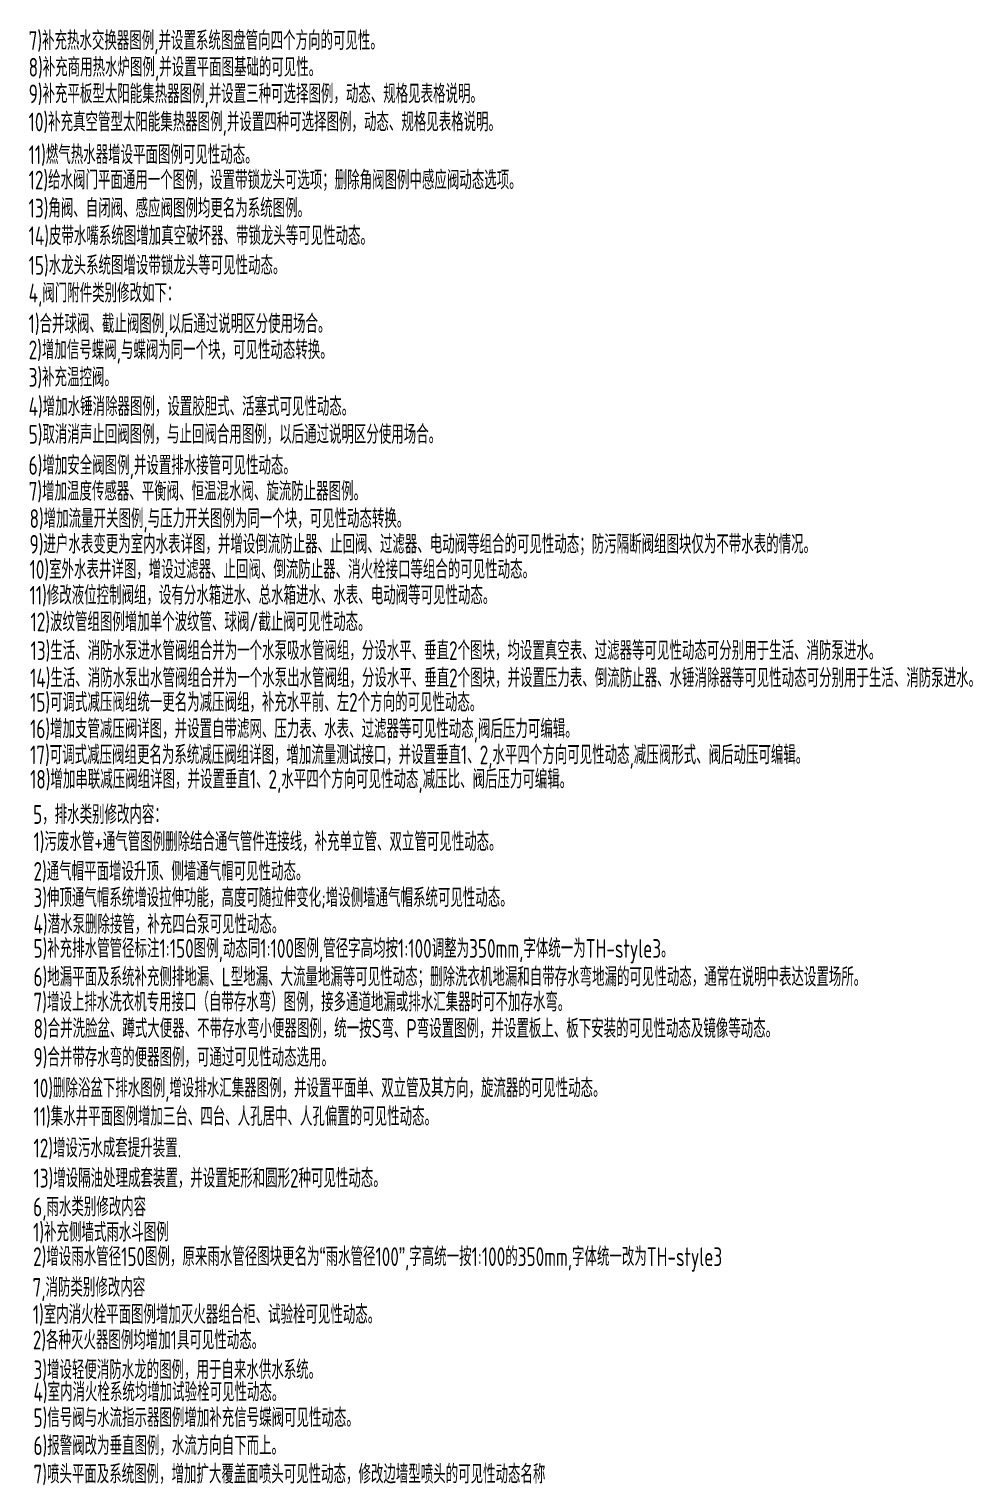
# Model space of a CAD drawing. Extents: x -84241 to 2571207, y -257021 to 1687411.
# Drawn here: x -3406 to 14223, y -29891 to -2722 of the extents above; entities that cross this region are included whole.
import ezdxf

# ---------------------------------------------------------------- set-up
doc = ezdxf.new("R2010")
doc.units = 0
doc.header["$LTSCALE"] = 1000
doc.layers.add('20200618更新内容', color=1, linetype='CONTINUOUS', plot=False)
doc.layers.add('W-NOTE', color=40, linetype='CONTINUOUS')
doc.styles.add('TH-STYLE3', font='tssdeng.shx', dxfattribs={"width": 0.7, "bigfont": 'tssdchn.shx'})

msp = doc.modelspace()

# ---------------------------------------------------------------- texts
at = {"layer": '20200618更新内容', "color": 3, "style": 'TH-STYLE3', "width": 0.7}
for s, p in [('7)补充热水交换器图例,并设置系统图盘管向四个方向的可见性。', (-3414.6606, -3112.3225)), ('8)补充商用热水炉图例,并设置平面图基础的可见性。', (-3414.6606, -3609.9188)), ('9)补充平板型太阳能集热器图例,并设置三种可选择图例，动态、规格见表格说明。', (-3414.6606, -4107.515)), ('10)补充真空管型太阳能集热器图例,并设置四种可选择图例，动态、规格见表格说明。', (-3414.6606, -4633.5453)), ('11)燃气热水器增设平面图例可见性动态。', (-3414.6606, -5244.8781)), ('12)给水阀门平面通用一个图例，设置带锁龙头可选项；删除角阀图例中感应阀动态选项。', (-3414.6606, -5718.6566)), ('13)角阀、自闭阀、感应阀图例均更名为系统图例。', (-3414.6606, -6243.733)), ('14)皮带水嘴系统图增加真空破坏器、带锁龙头等可见性动态。', (-3414.6606, -6760.2086)), ('15)水龙头系统图增设带锁龙头等可见性动态。', (-3414.6606, -7313.0852))]:
    msp.add_text(s, height=350, dxfattribs=at).set_placement(p)
at = {"layer": '20200618更新内容', "color": 4, "style": 'TH-STYLE3', "width": 0.7}
for s, p in [('5，排水类别修改内容：', (-3330.6, -17574.8242)), ('1)污废水管+通气管图例删除结合通气管件连接线，补充单立管、双立管可见性动态。', (-3323.6198, -18083.9633)), ('2)通气帽平面增设升顶、侧墙通气帽可见性动态。', (-3323.6198, -18637.6825)), ('3)伸顶通气帽系统增设拉伸功能，高度可随拉伸变化;增设侧墙通气帽系统可见性动态。', (-3323.6198, -19129.571)), ('4)潜水泵删除接管，补充四台泵可见性动态。', (-3323.6198, -19626.9043)), ('5)补充排水管管径标注1:150图例,动态同1:100图例,管径字高均按1:100调整为350mm,字体统一为TH-style3。', (-3323.6198, -20078.0678)), ('6)地漏平面及系统补充侧排地漏、L型地漏、大流量地漏等可见性动态；删除洗衣机地漏和自带存水弯地漏的可见性动态，通常在说明中表达设置场所。', (-3323.6198, -20609.9265)), ('7)增设上排水洗衣机专用接口（自带存水弯）图例，接多通道地漏或排水汇集器时可不加存水弯。', (-3323.6198, -21080.133)), ('8)合并洗脸盆、蹲式大便器、不带存水弯小便器图例，统一按S弯、P弯设置图例，并设置板上、板下安装的可见性动态及镜像等动态。', (-3323.6198, -21573.6479)), ('9)合并带存水弯的便器图例，可通过可见性动态选用。', (-3323.6198, -22113.0677)), ('10)删除浴盆下排水图例,增设排水汇集器图例，并设置平面单、双立管及其方向，旋流器的可见性动态。', (-3323.6198, -22686.4882)), ('11)集水井平面图例增加三台、四台、人孔居中、人孔偏置的可见性动态。', (-3323.6198, -23218.3344)), ('12)增设污水成套提升装置.', (-3323.6198, -23807.9688)), ('13)增设隔油处理成套装置，并设置矩形和圆形2种可见性动态。', (-3323.6198, -24371.3974))]:
    msp.add_text(s, height=350, dxfattribs=at).set_placement(p)
at = {"layer": '20200618更新内容', "color": 60, "style": 'TH-STYLE3', "width": 0.7}
for s, p in [('6,雨水类别修改内容', (-3330.6, -24908.4985)), ('1)补充侧墙式雨水斗图例', (-3330.6, -25381.177)), ('2)增设雨水管径150图例，原来雨水管径图块更名为“雨水管径100”,字高统一按1:100的350mm,字体统一改为TH-style3', (-3330.6, -25838.0996))]:
    msp.add_text(s, height=350, dxfattribs=at).set_placement(p)
at = {"layer": '20200618更新内容', "color": 1, "style": 'TH-STYLE3', "width": 0.7}
for s, p in [('7,消防类别修改内容', (-3342.7775, -26412.6999)), ('1)室内消火栓平面图例增加灭火器组合柜、试验栓可见性动态。', (-3335.7973, -26918.0956)), ('2)各种灭火器图例均增加1具可见性动态。', (-3335.7973, -27396.7285)), ('3)增设轻便消防水龙的图例，用于自来水供水系统。', (-3323.6198, -27952.5552)), ('4)室内消火栓系统均增加试验栓可见性动态。', (-3323.6198, -28368.0076)), ('5)信号阀与水流指示器图例增加补充信号蝶阀可见性动态。', (-3323.6198, -28848.4184)), ('6)报警阀改为垂直图例，水流方向自下而上。', (-3323.6198, -29369.4626)), ('7)喷头平面及系统图例，增加扩大覆盖面喷头可见性动态，修改边墙型喷头的可见性动态名称', (-3323.6198, -29901.2315))]:
    msp.add_text(s, height=350, dxfattribs=at).set_placement(p)
at = {"layer": 'W-NOTE', "style": 'TH-STYLE3', "width": 0.7}
for s, p in [('4,阀门附件类别修改如下：', (-3414.6606, -7830.2171)), ('1)合并球阀、截止阀图例,以后通过说明区分使用场合。', (-3414.6606, -8404.8146)), ('2)增加信号蝶阀,与蝶阀为同一个块，可见性动态转换。', (-3414.6606, -8892.5557)), ('3)补充温控阀。', (-3414.6606, -9404.8395)), ('4)增加水锤消除器图例，设置胶胆式、活塞式可见性动态。', (-3414.6606, -9951.5337)), ('5)取消消声止回阀图例，与止回阀合用图例，以后通过说明区分使用场合。', (-3414.6606, -10471.2217)), ('6)增加安全阀图例,并设置排水接管可见性动态。', (-3414.6606, -11050.6723)), ('7)增加温度传感器、平衡阀、恒温混水阀、旋流防止器图例。', (-3414.6606, -11535.3857)), ('8)增加流量开关图例,与压力开关图例为同一个块，可见性动态转换。', (-3397.3356, -12044.9997)), ('9)进户水表变更为室内水表详图，并增设倒流防止器、止回阀、过滤器、电动阀等组合的可见性动态；防污隔断阀组图块仅为不带水表的情况。', (-3397.3356, -12523.9288)), ('10)室外水表井详图，增设过滤器、止回阀、倒流防止器、消火栓接口等组合的可见性动态。', (-3397.3356, -12995.3316)), ('11)修改液位控制阀组，设有分水箱进水、总水箱进水、水表、电动阀等可见性动态。', (-3397.3356, -13476.9695)), ('12)波纹管组图例增加单个波纹管、球阀/截止阀可见性动态。', (-3378.8357, -13976.0592)), ('13)生活、消防水泵进水管阀组合并为一个水泵吸水管阀组，分设水平、垂直2个图块，均设置真空表、过滤器等可见性动态可分别用于生活、消防泵进水。', (-3378.8357, -14512.1185)), ('14)生活、消防水泵出水管阀组合并为一个水泵出水管阀组，分设水平、垂直2个图块，并设置压力表、倒流防止器、水锤消除器等可见性动态可分别用于生活、消防泵进水。', (-3388.3014, -15022.8478)), ('15)可调式减压阀组统一更名为减压阀组，补充水平前、左2个方向的可见性动态。', (-3388.3014, -15479.3767)), ('16)增加支管减压阀详图，并设置自带滤网、压力表、水表、过滤器等可见性动态,阀后压力可编辑。', (-3388.3014, -15974.3065)), ('17)可调式减压阀组更名为系统减压阀组详图，增加流量测试接口，并设置垂直1、2,水平四个方向可见性动态,减压阀形式、阀后动压可编辑。', (-3388.3014, -16460.3304)), ('18)增加串联减压阀组详图，并设置垂直1、2,水平四个方向可见性动态,减压比、阀后压力可编辑。', (-3388.3014, -16915.8991))]:
    msp.add_text(s, height=350, dxfattribs=at).set_placement(p)

doc.saveas('drawing.dxf')
